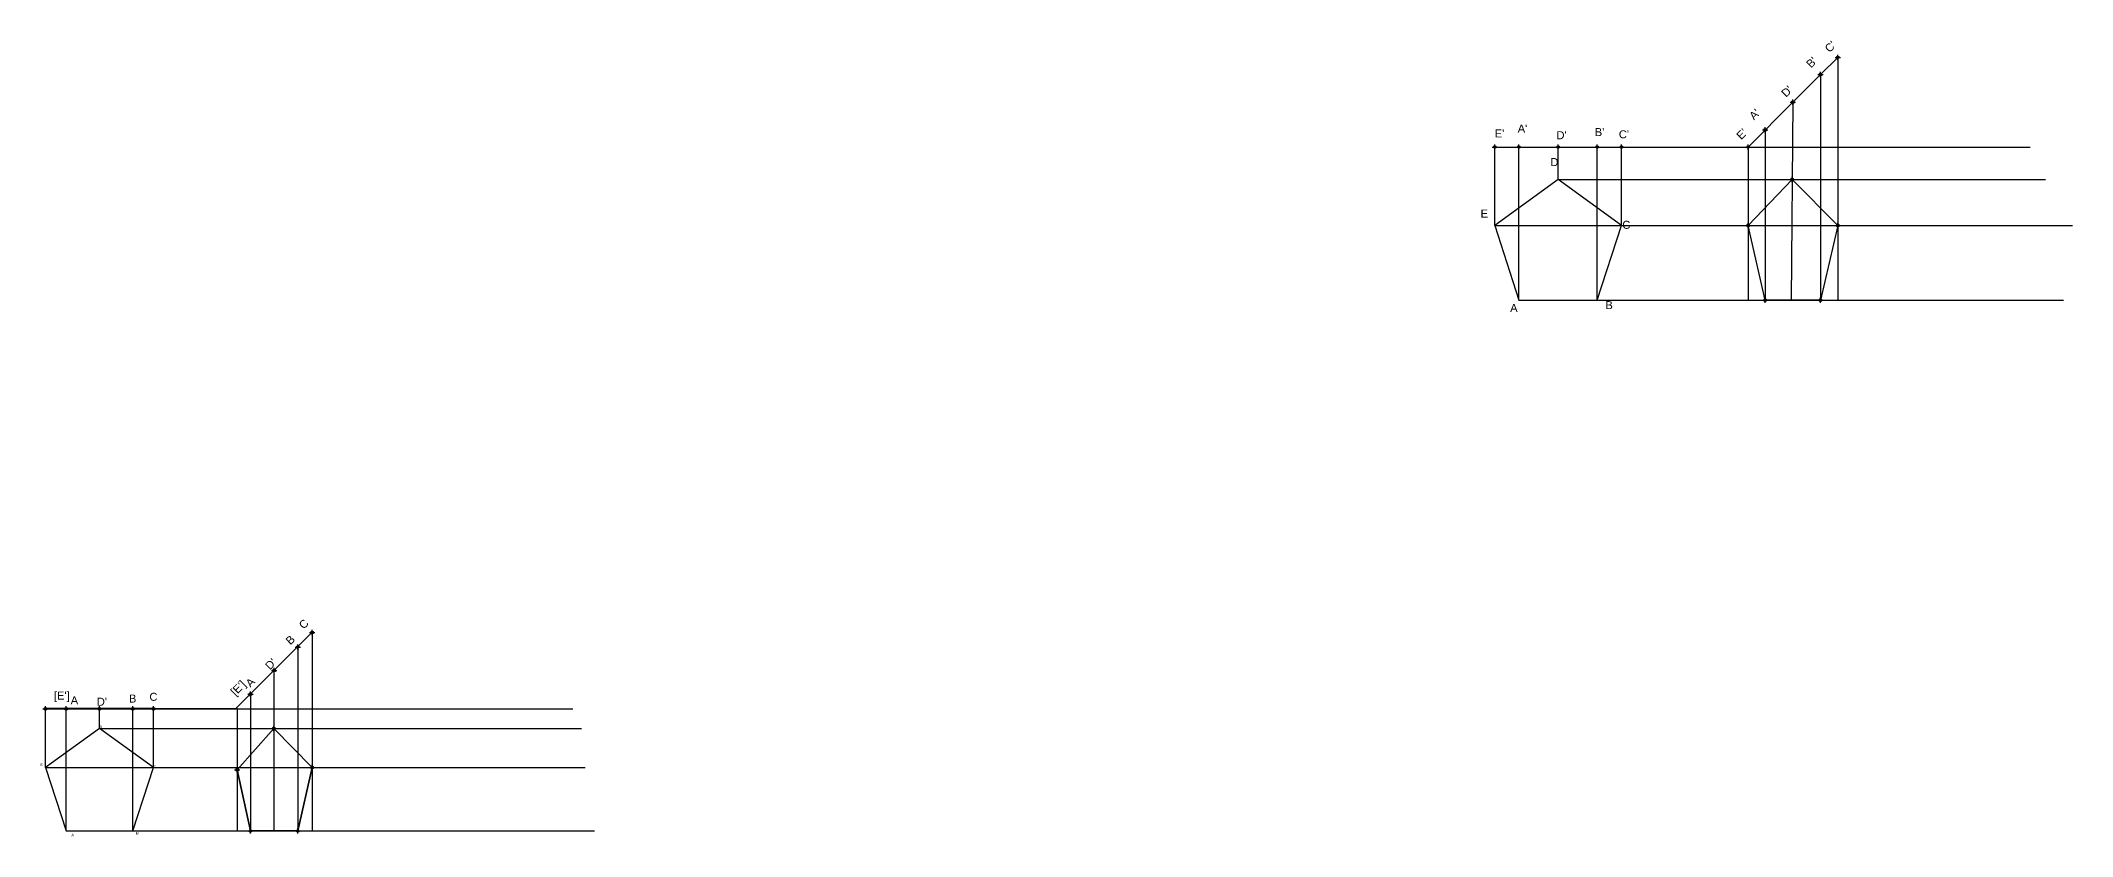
# Model space of a CAD drawing. Header units: millimetres. Extents: x 196 to 2605, y 66 to 538.
# Drawn here: x 196 to 958, y 66 to 364 of the extents above; entities that cross this region are included whole.
import ezdxf

# ---------------------------------------------------------------- set-up
doc = ezdxf.new("R2010")
doc.units = ezdxf.units.MM
doc.header["$PDMODE"] = 34
doc.header["$PDSIZE"] = -3
doc.styles.get("Standard").update_dxf_attribs({"font": 'arial.ttf'})

msp = doc.modelspace()

# ---------------------------------------------------------------- linework, layer by layer
for p, q in [((853.428, 340.818), (863.819, 351.209)), ((863.819, 351.209), (870.241, 357.631)), ((863.819, 351.209), (863.819, 266.603)), ((870.241, 357.631), (870.241, 357.631)), ((870.241, 357.631), (870.241, 266.603)), ((836.616, 324.006), (853.428, 340.818)), ((853.428, 340.818), (852.805, 266.603)), ((843.038, 330.428), (843.038, 330.428)), ((843.038, 330.428), (843.038, 266.603)), ((741.638, 324.006), (789.191, 324.006)), ((741.638, 294.554), (741.638, 324.006)), ((741.638, 324.006), (942.361, 324.006)), ((750.72, 266.603), (750.72, 324.006)), ((750.72, 324.006), (750.72, 324.006)), ((765.414, 311.828), (765.414, 324.006)), ((780.109, 266.603), (780.109, 324.006)), ((789.191, 294.554), (789.191, 324.006)), ((836.616, 324.006), (836.616, 271.529)), ((765.414, 311.828), (948.208, 311.828)), ((836.616, 294.554), (853.185, 311.828)), ((853.185, 311.828), (870.241, 294.554)), ((741.638, 294.554), (958.231, 294.554)), ((843.038, 266.603), (836.616, 294.554)), ((870.241, 294.554), (863.819, 266.603)), ((836.616, 271.529), (836.616, 266.603)), ((750.72, 266.603), (954.89, 266.603)), ((863.819, 266.603), (843.038, 266.603)), ((298.196, 142.073), (269.593, 113.469)), ((292.784, 137.159), (292.784, 67.59)), ((298.247, 142.022), (298.247, 67.59)), ((283.895, 127.771), (283.895, 67.59)), ((275.106, 118.882), (275.106, 67.59)), ((198.774, 113.469), (198.286, 113.469)), ((198.286, 91.366), (198.286, 113.469)), ((238.736, 113.469), (198.286, 113.469)), ((198.286, 113.469), (198.286, 113.469)), ((269.838, 113.469), (198.286, 113.398)), ((198.286, 113.398), (395.994, 113.398)), ((198.774, 113.469), (238.736, 113.469)), ((206.011, 67.59), (206.011, 113.469)), ((218.511, 106.061), (218.511, 113.469)), ((231.011, 67.59), (231.011, 113.469)), ((238.736, 91.366), (238.736, 113.469)), ((270.082, 113.469), (269.593, 113.469)), ((269.593, 113.469), (269.593, 113.469)), ((270.082, 113.469), (270.082, 67.59)), ((218.511, 106.061), (399.217, 106.061)), ((198.286, 91.366), (400.531, 91.366)), ((206.011, 67.59), (404.145, 67.59))]:
    msp.add_line(p, q)
at = {"lineweight": 35}
for p, q in [((270.082, 90.53), (283.895, 106.061)), ((283.895, 106.061), (298.247, 91.366)), ((275.106, 67.59), (270.082, 90.53)), ((298.247, 91.366), (292.784, 67.59)), ((292.784, 67.59), (275.106, 67.59))]:
    msp.add_line(p, q, dxfattribs=at)
at = {"lineweight": 30}
for p, q in [((270.082, 90.53), (283.895, 106.061)), ((283.895, 106.061), (298.247, 91.366)), ((275.106, 67.59), (270.082, 90.53)), ((298.247, 91.366), (292.784, 67.59)), ((292.784, 67.59), (275.106, 67.59))]:
    msp.add_line(p, q, dxfattribs=at)
for points in [[(765.414, 311.828), (741.638, 294.554), (750.72, 266.603), (780.109, 266.603), (789.191, 294.554)], [(206.011, 67.59), (231.011, 67.59), (238.736, 91.366), (218.511, 106.061), (198.286, 91.366)]]:
    msp.add_lwpolyline(points, close=True)
for p in [(870.241, 357.631), (863.819, 351.209), (853.428, 340.818), (843.038, 330.428), (741.638, 324.006), (750.72, 324.006), (765.414, 324.006), (780.109, 324.006), (789.191, 324.006), (836.616, 324.006), (853.185, 311.828), (836.616, 294.554), (870.241, 294.554), (843.038, 266.603), (863.819, 266.603), (292.784, 136.56), (298.247, 142.022), (283.945, 127.721), (198.286, 113.398), (206.011, 113.398), (218.511, 113.398), (231.011, 113.398), (238.736, 113.398), (275.106, 118.882), (283.895, 106.061), (270.082, 90.53), (298.247, 91.366), (275.106, 67.59), (292.784, 67.59)]:
    msp.add_point(p)

# ---------------------------------------------------------------- texts
for s, p in [("C'", (867.203, 359.225)), ("B'", (860.234, 353.436)), ("D'", (850.902, 342.451)), ("A'", (838.854, 333.945)), ("E'", (834.064, 326.558)), ('C', (295.034, 143.037)), ('B', (290.077, 137.159)), ("D'", (282.391, 127.793)), ("[E']", (269.395, 118.043)), ('A', (275.09, 121.25))]:
    msp.add_text(s, height=3, rotation=45).set_placement(p)
for s, height, p in [("E'", 3, (741.638, 327.615)), ("A'", 3, (750.249, 329.451)), ("D'", 3, (764.782, 326.947)), ("B'", 3, (779.149, 328.115)), ("C'", 3, (788.17, 327.281)), ('D', 3, (762.5, 316.872)), ('E', 3, (736.321, 297.584)), ('C', 3, (789.472, 293.356)), ('A', 3, (747.427, 262.178)), ('B', 3, (783.126, 263.235)), ("[E']", 3, (201.379, 116.844)), ('A', 3, (207.674, 115.085)), ("D'", 3, (217.463, 114.548)), ('B', 3, (229.52, 115.736)), ('C', 3, (237.183, 116.388)), ('D', 1, (218.511, 106.061)), ('E', 1, (196.292, 91.994)), ('C', 1, (238.736, 91.366)), ('A', 1, (207.946, 65.567)), ('B', 1, (232.235, 66.257))]:
    msp.add_text(s, height=height).set_placement(p)

doc.saveas('drawing.dxf')
